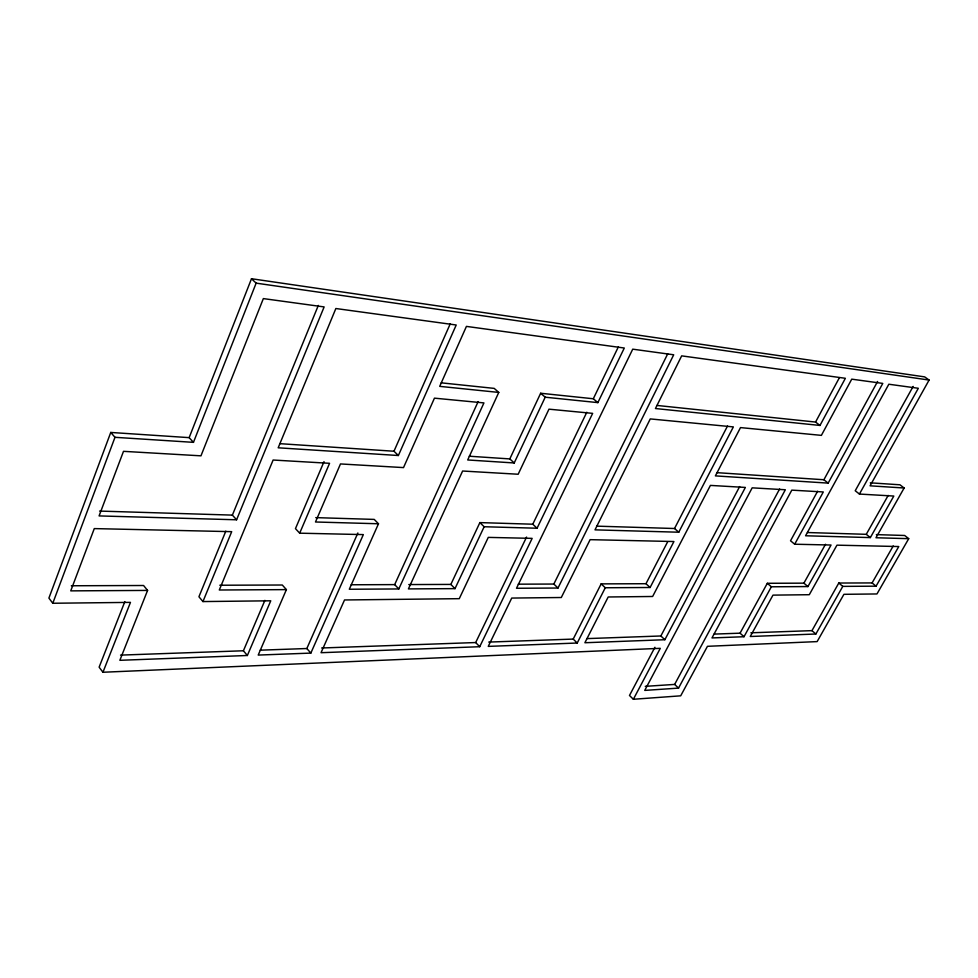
<?xml version="1.0" encoding="UTF-8"?>
<svg xmlns="http://www.w3.org/2000/svg" width="978" height="978" viewBox="0 0 978 978"><rect width="100%" height="100%" fill="white"/><g stroke="black" fill="none" stroke-linecap="round" stroke-linejoin="round"><path stroke-width="1.47" d="M189.157 437.643L251.493 278.73L256.138 283.143L193.461 442.349L189.157 437.643L110.758 432.447L48.9 598.108L52.788 603.255L130.465 602.375L102.947 672.253L660.297 648.328L633.365 699.27L629.49 695.48L654.918 647.277M52.788 603.255L114.988 437.313L110.758 432.447M124.854 601.592L99.12 667.179L102.947 672.253M71.333 585.761L143.57 585.504L147.58 590.419L119.854 660.309L247.361 655.492L270.759 600.798L202.947 601.568L198.925 596.763L225.808 531.164M236.59 519.783L99.084 515.919L123.497 451.335L200.967 455.834L263.351 298.596L324.134 306.921L236.59 519.783L232.385 515.113L318.327 305.417M202.947 601.568L231.7 531.665L94.291 528.597L70.746 590.871L147.58 590.419M247.361 655.492L243.412 650.773L264.904 600.358M324.024 461.653L295.466 528.633L299.684 533.181L363.339 534.599L310.833 653.096L258.216 655.077L286.395 589.612L282.3 585.015L219.805 585.235M299.684 533.181L329.562 463.303L273.119 460.027L219.292 590.003L286.395 589.612M260.27 650.174L306.835 648.524L357.875 532.973M398.376 455.516L278.18 447.802L335.857 308.522L456.213 325.002L398.376 455.516L393.975 451.237L450.296 323.706M378.486 523.768L349.305 589.245L398.804 588.952L483.939 402.912L434.452 398.156L403.511 467.594L340.478 463.939L315.491 521.995L378.486 523.768L374.219 519.404L315.747 517.631M351.175 584.771L394.672 584.612L478.144 401.603M498.768 392.422L467.704 459.966L514.22 462.961L545.211 397.202L597.864 402.618L624.294 348.021L466.433 326.395L439.709 386.359L498.768 392.422L494.208 388.388L441.212 382.838M408.78 584.563L450.858 584.416L479.88 522.607L532.778 524.208L537.056 528.23L592.656 413.364L548.976 409.171L518.169 474.244L462.618 471.017L408.413 588.903L455.002 588.634L484.159 526.739L537.056 528.23M469.293 456.225L509.807 458.914L540.651 393.254L593.316 398.767L597.864 402.618M321.615 647.998L475.675 642.546L526.58 537.069M532.778 524.208L586.812 412.239M593.316 398.767L618.304 346.982M479.709 646.715L532.154 538.365L488.279 537.387L459.269 598.67L344.525 599.966L321.029 652.705L479.709 646.715L475.675 642.546M518.279 584.172L553.841 584.049L667.717 353.84M557.986 588.035L673.708 354.782L632.729 349.17L516.506 588.267L557.986 588.035L553.841 584.049M488.743 642.081L573.206 639.086L601.152 583.878L645.981 583.719L650.101 587.497L673.928 541.531L590.125 539.66L561.299 597.509L511.738 598.071L488.254 646.385L577.228 643.023L605.284 587.754L650.101 587.497M645.981 583.719L667.619 541.861M596.837 526.152L674.527 528.511L727.51 426.029M678.756 532.215L733.366 426.909L650.272 418.914L595.003 529.856L678.756 532.215L674.527 528.511M586.91 638.61L660.859 635.981L739.649 486.579M664.857 639.722L745.37 487.435L710.419 485.406L652.632 596.482L608.194 596.983L584.881 642.742L664.857 639.722L660.859 635.981M645.26 686.348L674.649 684.417L779.625 488.963M656.959 405.442L815.566 422.056L839.417 377.655M678.524 688.109L785.346 489.758L752.18 487.839L644.734 690.407L678.524 688.109L674.649 684.417M819.98 425.442L845.371 378.29L681.666 355.87L655.443 408.535L819.98 425.442L815.566 422.056M714.111 634.099L740.053 633.182L767.314 583.291L803.904 583.157L807.926 586.568L831.055 545.027L794.686 544.22L790.542 540.773L817.608 491.249M717.045 472.667L823.892 479.746L877.584 381.481M794.686 544.22L823.305 491.958L791.801 490.137L711.972 637.937L744.001 636.727L771.361 586.788L807.926 586.568M828.158 483.12L882.779 383.413L851.74 379.158L821.386 435.369L740.505 427.594L715.383 475.883L828.158 483.12L823.892 479.746M803.904 583.157L825.505 544.257M913.146 386.42L855.224 490.748L859.43 494.061L893.819 496.054L870.347 537.594L805.579 535.773L888.831 384.232L918.318 388.278L859.43 494.061M251.493 278.73L924.65 376.885L929.1 380.051L870.065 485.821L904.137 488.01L875.958 537.753L908.721 538.67L876.973 593.952L843.916 594.318L817.131 641.605L707.449 646.311L680.7 695.823L633.365 699.27M750.896 632.803L811.96 630.639L838.794 583.035L872.095 582.925L876.056 586.177L898.77 546.543L836.948 545.162L809.295 594.71L772.975 595.125L750.26 636.495L815.86 634.013L842.791 586.372L876.056 586.177M807.461 532.533L866.264 534.318L888.183 495.418M872.095 582.925L893.22 545.968M120.538 655.113L243.412 650.773M99.585 511.078L232.385 515.113M876.349 534.624L904.674 535.479L908.721 538.67M114.988 437.313L193.461 442.349M279.904 443.67L393.975 451.237M870.298 482.826L899.956 484.795L904.137 488.01M256.138 283.143L929.1 380.051M866.264 534.318L870.347 537.594M838.794 583.035L842.791 586.372M767.314 583.291L771.361 586.788M540.651 393.254L545.211 397.202M811.96 630.639L815.86 634.013M740.053 633.182L744.001 636.727M509.807 458.914L514.22 462.961M601.152 583.878L605.284 587.754M479.88 522.607L484.159 526.739M573.206 639.086L577.228 643.023M450.858 584.416L455.002 588.634M394.672 584.612L398.804 588.952M306.835 648.524L310.833 653.096"/></g></svg>
